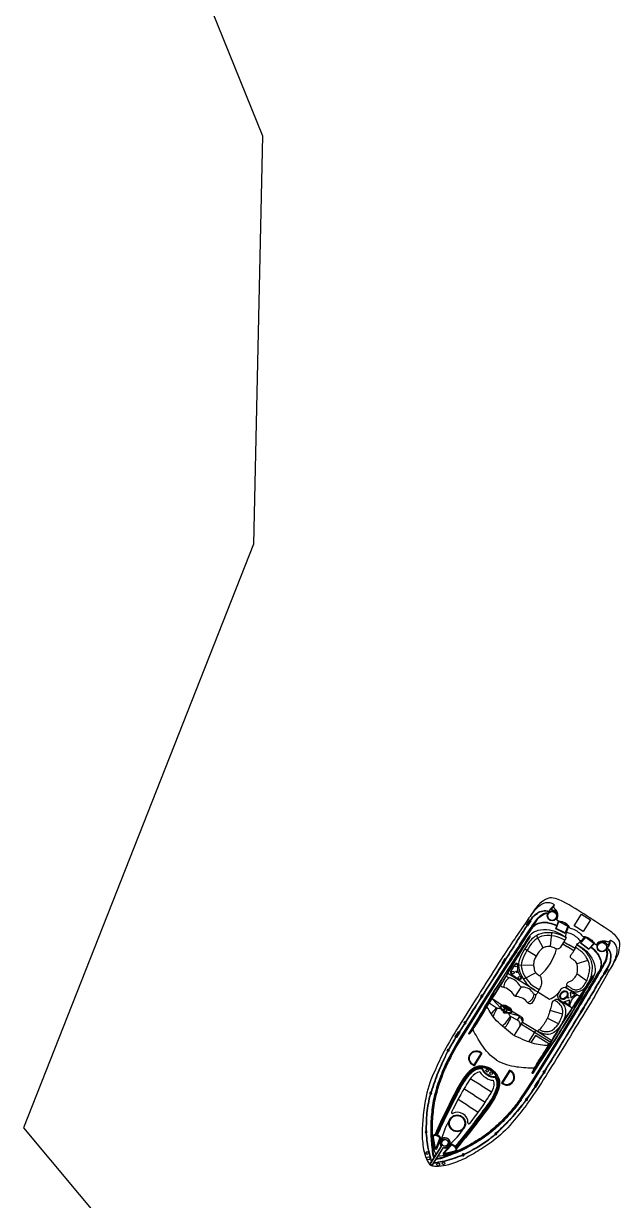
# Model space of a CAD drawing. Header units: metres. Extents: x 283839 to 285909, y 2019455 to 2022422.
# Drawn here: x 285368.6 to 285503.6, y 2020674.9 to 2020941.5 of the extents above; entities that cross this region are included whole.
import ezdxf

# ---------------------------------------------------------------- set-up
doc = ezdxf.new("R2010")
doc.units = ezdxf.units.M
doc.header["$MEASUREMENT"] = 0
doc.layers.add('village', color=3, linetype='Continuous')

msp = doc.modelspace()

# ---------------------------------------------------------------- linework, layer by layer
at = {"color": 32, "true_color": 0xcd6928}
for p, q in [((285488.48, 2020740.47), (285488.48, 2020740.55)), ((285486.36, 2020732.16), (285484.82, 2020734.93)), ((285488.02, 2020732.44), (285488.29, 2020735.54)), ((285490.76, 2020733.1), (285491.85, 2020732.42)), ((285491.03, 2020733.54), (285492.13, 2020732.86)), ((285493.31, 2020731.51), (285491.85, 2020732.42)), ((285493.56, 2020731.97), (285492.13, 2020732.86)), ((285500.57, 2020732.92), (285500.63, 2020732.96)), ((285484.75, 2020730.27), (285482.15, 2020731.88)), ((285484.17, 2020728.14), (285480.77, 2020728.25)), ((285496.48, 2020729.32), (285493.98, 2020728.52)), ((285484.42, 2020722.55), (285478.34, 2020726.35)), ((285484.7, 2020726.53), (285481.89, 2020725.06)), ((285496.19, 2020724.65), (285493.96, 2020726.23)), ((285481.32, 2020723.33), (285479.98, 2020721.19)), ((285477, 2020719.2), (285474.75, 2020720.6)), ((285476.72, 2020718.5), (285474.75, 2020720.6)), ((285477.73, 2020718.3), (285477.13, 2020719.06)), ((285477.85, 2020718.39), (285477.32, 2020719.07)), ((285478.76, 2020718.1), (285477.43, 2020718.93)), ((285478.06, 2020718.09), (285478.98, 2020717.89)), ((285478.09, 2020718.24), (285478.9, 2020718.07)), ((285481.06, 2020716.66), (285478.81, 2020717.3)), ((285481.06, 2020716.66), (285479.19, 2020717.83)), ((285480.5, 2020715.75), (285481.06, 2020716.66)), ((285489.8, 2020714.94), (285487.25, 2020716.2)), ((285490.72, 2020717.16), (285487.91, 2020717.96)), ((285484.38, 2020713.03), (285488.04, 2020710.75)), ((285484.66, 2020713.47), (285488.31, 2020711.19)), ((285470.78, 2020698.7), (285468.4, 2020700.19)), ((285472.23, 2020701.02), (285469.84, 2020702.51)), ((285472.23, 2020701.02), (285474.62, 2020699.52)), ((285469.34, 2020696.39), (285467.05, 2020697.82)), ((285470.78, 2020698.7), (285473.17, 2020697.21)), ((285469.34, 2020696.39), (285471.62, 2020694.96))]:
    msp.add_line(p, q, dxfattribs=at)
for points in [[(285496.23, 2020739.43, 0.01736), (285490.82, 2020742.63, 0.12634), (285487.86, 2020743.49, 0.172899), (285484.58, 2020741.03, 0.013884), (285482.66, 2020738.21, 0.008973), (285479.89, 2020734.21, 0.01509), (285476.81, 2020729.57, -0.002245), (285472.22, 2020722.32, 0.003342), (285467.15, 2020714.25, 0.016984), (285463.93, 2020708.74, 0.024546), (285461.85, 2020704.4, 0.067942), (285459.84, 2020698.56, 0.033948), (285459.19, 2020694.34, 0.022001), (285458.91, 2020690.38, 0.042872), (285459.26, 2020686.51, 0.059514), (285459.91, 2020684.35, 0.046364), (285460.42, 2020683.36, 0.104882), (285460.88, 2020682.87, 0.104882)], [(285480.31, 2020733.55, 0.002942), (285482.38, 2020736.76, -0.002013), (285483.71, 2020738.79, -0.130442), (285484.99, 2020740.03, -0.261246), (285487.62, 2020740.42, -0.209197)], [(285480.37, 2020733.51, 0.002941), (285482.44, 2020736.71, -0.002014), (285483.77, 2020738.75, -0.130992), (285485.03, 2020739.96, -0.261832), (285487.6, 2020740.35, -0.261832)], [(285488.91, 2020741.83, 0.164393), (285487.82, 2020742.34, 0.188684), (285485.95, 2020741.95, 0.10758), (285483.49, 2020739.48)], [(285496.23, 2020739.43, -0.01736), (285501.48, 2020735.98, -0.12634), (285503.54, 2020733.69, -0.172899), (285502.78, 2020729.66, -0.013884), (285501.09, 2020726.7, -0.008973), (285498.7, 2020722.46, -0.01509), (285495.88, 2020717.66, 0.002245), (285491.38, 2020710.35, -0.003342), (285486.35, 2020702.25, -0.016984), (285482.81, 2020696.95, -0.024546), (285479.82, 2020693.17, -0.067942), (285475.45, 2020688.8, -0.033948), (285471.94, 2020686.37, -0.022001), (285468.51, 2020684.39, -0.042872), (285464.87, 2020683, -0.059514), (285462.65, 2020682.64, -0.046364), (285461.53, 2020682.67, -0.104882), (285460.88, 2020682.87, -0.104882)], [(285465.26, 2020707.8), (285466.37, 2020709.77), (285467.72, 2020712.03), (285470, 2020715.64), (285473.11, 2020720.61), (285478.19, 2020728.53, 0.002601), (285480.99, 2020732.8, -0.004411), (285483.37, 2020736.44, -0.013009), (285485.12, 2020738.86, -0.113396), (285486.45, 2020739.91, -0.146005), (285487.47, 2020740.07, -1.595219)], [(285465.33, 2020707.76), (285466.44, 2020709.74), (285467.78, 2020711.99), (285470.07, 2020715.59), (285473.18, 2020720.57), (285478.25, 2020728.49, 0.002601), (285481.05, 2020732.76, -0.004411), (285483.43, 2020736.4, -0.013003), (285485.18, 2020738.82, -0.113337), (285486.48, 2020739.85, -0.144821), (285487.44, 2020740, -0.138987)], [(285465.4, 2020707.72), (285466.5, 2020709.7), (285467.85, 2020711.95), (285470.13, 2020715.55), (285473.24, 2020720.53), (285478.32, 2020728.45, 0.002601), (285481.12, 2020732.72, -0.00441), (285483.5, 2020736.35, -0.012997), (285485.24, 2020738.77, -0.113276), (285486.51, 2020739.78, -0.142458), (285487.42, 2020739.92, -0.142458)], [(285489.43, 2020737.15, 0.043334), (285487.71, 2020737.7, 0.18333), (285484.8, 2020737.42, 0.123985), (285483.28, 2020735.9, -0.015377), (285482.39, 2020734.67)], [(285489.46, 2020737.23, 0.043195), (285487.72, 2020737.78, 0.183415), (285484.77, 2020737.49, 0.094511), (285483.51, 2020736.37)], [(285465.53, 2020707.65), (285466.64, 2020709.62), (285467.98, 2020711.87), (285470.26, 2020715.47), (285473.37, 2020720.45), (285478.44, 2020728.36, 0.002601), (285481.25, 2020732.64, -0.00441), (285483.62, 2020736.27, -0.002867), (285484, 2020736.81, -0.002867)], [(285491.53, 2020734.44), (285490.24, 2020735.25, 0.202722), (285485.11, 2020736.05, 0.178768), (285483.05, 2020734.59, -0.010028), (285480.44, 2020730.59, 0.005356), (285476.21, 2020723.95, 0.016605), (285472.91, 2020718.49, -0.018921), (285469.48, 2020712.84, 0.925873), (285469.67, 2020712.67, 0.041202), (285470.39, 2020713.61, 0.024461), (285472.41, 2020716.82, -0.012888), (285476.31, 2020722.99, 0.019359), (285478.51, 2020726.66, -0.002375), (285481.04, 2020730.9, 0.006386), (285482.73, 2020733.56, 0.013656), (285483.39, 2020734.64, 0.862706), (285483.2, 2020734.79, -0.648089)], [(285480.31, 2020733.55, -0.006425), (285477.46, 2020729.13, -0.002217), (285472.87, 2020721.9, 0.003368), (285467.74, 2020713.78, 0.024633), (285464.62, 2020708.6, 0.015037), (285462.94, 2020704.97, 0.025439), (285462.1, 2020702.9, 0.013843), (285460.6, 2020698.5, 0.040266), (285459.89, 2020694.21, 0.016729), (285459.79, 2020690.15, 0.029739), (285460.35, 2020686.04, -0.01525), (285460.86, 2020684.16, 0.132389), (285461.01, 2020683.84, 0.028442), (285461.11, 2020683.73, 0.028442)], [(285480.37, 2020733.51, -0.006424), (285477.53, 2020729.09, -0.002217), (285472.94, 2020721.86, 0.003368), (285467.8, 2020713.74, 0.024633), (285464.69, 2020708.56, 0.015038), (285463.01, 2020704.94, 0.025461), (285462.17, 2020702.88, 0.013839), (285460.68, 2020698.48, 0.040238), (285459.96, 2020694.21, 0.016715), (285459.87, 2020690.15, 0.029693), (285460.42, 2020686.06, -0.015234), (285460.93, 2020684.17, 0.134036), (285461.07, 2020683.88, 0.024879), (285461.15, 2020683.8, 0.024879)], [(285483.25, 2020734.73, 0.016488), (285483.12, 2020734.54, -0.010023), (285480.5, 2020730.55, 0.005356), (285476.27, 2020723.9, 0.016607), (285472.98, 2020718.45, -0.018921), (285469.54, 2020712.8, -0.01143), (285469.54, 2020712.8, 0.913283), (285469.62, 2020712.73, 0.041174), (285470.33, 2020713.65, 0.024478), (285472.34, 2020716.86, -0.012889), (285476.25, 2020723.03, 0.019362), (285478.44, 2020726.7, -0.002377), (285480.98, 2020730.94, 0.006391), (285482.67, 2020733.6, 0.013664), (285483.32, 2020734.68, -0.000701), (285483.32, 2020734.68, 0.819976), (285483.25, 2020734.73, 0.819976)], [(285493.92, 2020732.95), (285495.1, 2020732.21, -0.202722), (285498.07, 2020727.95, -0.178768), (285497.65, 2020725.46, 0.010028), (285495.21, 2020721.36, -0.005356), (285491.09, 2020714.64, -0.016605), (285487.63, 2020709.29, 0.018921), (285484.06, 2020703.73, -0.925873), (285483.82, 2020703.83, -0.041202), (285484.35, 2020704.89, -0.024461), (285486.35, 2020708.11, 0.012888), (285490.19, 2020714.32, -0.019359), (285492.52, 2020717.9, 0.002375), (285495.23, 2020722.04, -0.006386), (285496.87, 2020724.72, -0.013656), (285497.55, 2020725.79, -0.862706), (285497.77, 2020725.68, 0.648089)], [(285491.53, 2020734.44), (285491.25, 2020733.89), (285490.27, 2020732.32, -0.448043), (285489.07, 2020732.03, 0.025561), (285488.19, 2020732.4, 0.15676), (285487.09, 2020732.42, 0.144288), (285486.32, 2020732.14, 0.079427), (285485.23, 2020731.03, 0.054179), (285484.38, 2020729.51, 0.127294), (285484.17, 2020728.11, -0.025195), (285484.33, 2020727.17, 0.112656), (285484.7, 2020726.52, 0.061652), (285485.41, 2020725.92, -0.222278), (285485.84, 2020725.28, -0.049109), (285485.95, 2020724.55, -0.09997), (285485.89, 2020723.76, -0.045992), (285485.41, 2020722.7), (285485.12, 2020722.16)], [(285497.17, 2020732.32, -0.043334), (285498.41, 2020731.01, -0.18333), (285499.44, 2020728.28, -0.123985), (285498.73, 2020726.25, 0.015377), (285498.02, 2020724.9)], [(285497.22, 2020732.37, -0.043195), (285498.47, 2020731.06, -0.183415), (285499.51, 2020728.27, -0.094511), (285499.06, 2020726.66)], [(285501.59, 2020733.91, -0.164393), (285502.53, 2020733.14, -0.188684), (285503.01, 2020731.3, -0.10758), (285501.86, 2020728)], [(285481.25, 2020697.82), (285482.54, 2020699.68), (285483.97, 2020701.87), (285486.21, 2020705.51), (285489.32, 2020710.48), (285494.21, 2020718.51, -0.002601), (285496.82, 2020722.91, 0.00441), (285499.05, 2020726.64, 0.012997), (285500.45, 2020729.26, 0.113276), (285500.8, 2020730.85, 0.142458), (285500.54, 2020731.72, 0.142458)], [(285481.31, 2020697.77), (285482.6, 2020699.64), (285484.04, 2020701.83), (285486.28, 2020705.47), (285489.38, 2020710.44), (285494.28, 2020718.47, -0.002601), (285496.89, 2020722.87, 0.004411), (285499.11, 2020726.6, 0.013003), (285500.52, 2020729.23, 0.113337), (285500.88, 2020730.85, 0.144821), (285500.59, 2020731.78, 0.138987)], [(285481.37, 2020697.73), (285482.67, 2020699.59), (285484.1, 2020701.79), (285486.34, 2020705.43), (285489.45, 2020710.4), (285494.34, 2020718.44, -0.002601), (285496.96, 2020722.83, 0.004411), (285499.18, 2020726.56, 0.013009), (285500.59, 2020729.2, 0.113396), (285500.95, 2020730.85, 0.146005), (285500.65, 2020731.84, 1.595219)], [(285497.86, 2020722.58, -0.002941), (285499.83, 2020725.84, 0.002014), (285501.08, 2020727.93, 0.130992), (285501.62, 2020729.6, 0.261832), (285500.84, 2020732.07, 0.261832)], [(285497.93, 2020722.54, -0.002942), (285499.9, 2020725.8, 0.002013), (285501.15, 2020727.89, 0.130442), (285501.7, 2020729.59, 0.261246), (285500.89, 2020732.13, 0.209197)], [(285481.12, 2020697.9), (285482.41, 2020699.76), (285483.84, 2020701.95), (285486.08, 2020705.59), (285489.19, 2020710.56), (285494.08, 2020718.59, -0.002601), (285496.69, 2020722.99, 0.00441), (285498.91, 2020726.71, 0.002867), (285499.23, 2020727.28, 0.002867)], [(285485.12, 2020722.16, -0.291269), (285484.64, 2020721.54, -0.299867), (285484.18, 2020721.75, 0.273478), (285481.7, 2020723.24, -0.28657), (285481.04, 2020723.62, 0.198759), (285478.62, 2020725.38, -0.45148), (285478.07, 2020725.88, -1.463971)], [(285497.7, 2020725.71, -0.016488), (285497.59, 2020725.5, 0.010023), (285495.14, 2020721.4, -0.005356), (285491.03, 2020714.68, -0.016607), (285487.57, 2020709.34, 0.018921), (285483.99, 2020703.77, 0.01143), (285483.99, 2020703.76, -0.913283), (285483.89, 2020703.81, -0.041174), (285484.42, 2020704.85, -0.024478), (285486.42, 2020708.06, 0.012889), (285490.25, 2020714.28, -0.019362), (285492.58, 2020717.86, 0.002377), (285495.29, 2020722, -0.006391), (285496.94, 2020724.68, -0.013664), (285497.62, 2020725.74, 0.000701), (285497.62, 2020725.74, -0.819976), (285497.7, 2020725.71, -0.819976)], [(285497.93, 2020722.54, 0.006425), (285495.2, 2020718.05, 0.002217), (285490.71, 2020710.75, -0.003368), (285485.67, 2020702.58, -0.024633), (285482.37, 2020697.51, -0.015037), (285479.85, 2020694.4, -0.025439), (285478.36, 2020692.74, -0.013843), (285475.06, 2020689.47, -0.040266), (285471.52, 2020686.94, -0.016729), (285467.91, 2020685.07, -0.029739), (285463.97, 2020683.77, 0.01525), (285462.06, 2020683.41, -0.132389), (285461.7, 2020683.41, -0.028442), (285461.56, 2020683.44, -0.028442)], [(285497.86, 2020722.58, 0.006424), (285495.14, 2020718.09, 0.002217), (285490.65, 2020710.79, -0.003368), (285485.6, 2020702.62, -0.024633), (285482.31, 2020697.55, -0.015038), (285479.79, 2020694.45, -0.025461), (285478.31, 2020692.79, -0.013839), (285475.01, 2020689.53, -0.040238), (285471.48, 2020687.01, -0.016715), (285467.88, 2020685.14, -0.029693), (285463.96, 2020683.85, 0.015234), (285462.04, 2020683.48, -0.134036), (285461.72, 2020683.48, -0.024879), (285461.6, 2020683.51, -0.024879)], [(285484.65, 2020721.54, -0.164009), (285483.66, 2020719.55, -0.407559), (285482.89, 2020719.67, 0.20466), (285480.37, 2020721.1, -0.28657), (285479.71, 2020721.48, 0.198759), (285477.28, 2020723.24, -0.45148), (285476.74, 2020723.74, -1.463971)], [(285485.12, 2020722.16), (285487.76, 2020720.51, 0.158322), (285490.43, 2020722.79, -0.417676), (285491.55, 2020723.12), (285494.66, 2020721.18)], [(285492.91, 2020718.49), (285490.14, 2020720.22, -0.406088), (285490.02, 2020722.21)], [(285479.41, 2020712.52, -0.033687), (285475.78, 2020715.63, -0.051879), (285473.61, 2020718.8, -1.92312)], [(285479.81, 2020712.34), (285480.99, 2020714.22, 0.462925), (285480.5, 2020715.75), (285478.92, 2020716.61)], [(285480.99, 2020714.22), (285481.5, 2020715.03, 0.545737), (285480.87, 2020716.35, 0.282905)], [(285481.5, 2020715.03), (285481.68, 2020715.33, 0.516839), (285481.06, 2020716.66, 0.282905)], [(285475.77, 2020706.69, -0.096403), (285472.45, 2020710.18, -0.040538), (285470.45, 2020713.69, -1.92312)], [(285479.41, 2020712.52, 0.033687), (285483.81, 2020710.62, 0.051879), (285487.6, 2020710.06, 1.92312)], [(285472.47, 2020708.32), (285470.69, 2020705.46, -0.483063), (285469.76, 2020707.99, -0.50024), (285472.47, 2020708.32, -0.418424)], [(285465.26, 2020707.8, 0.031596), (285463.71, 2020704.62, 0.004928), (285462.85, 2020702.43, 0.02844), (285461.68, 2020698.5, 0.042875), (285461.06, 2020694.43, 0.035347), (285460.88, 2020690.32, 0.024093), (285461.17, 2020686.5, 0.079837), (285461.59, 2020684.5)], [(285465.33, 2020707.76, 0.031592), (285463.78, 2020704.59, 0.004926), (285462.92, 2020702.4, 0.028436), (285461.75, 2020698.49, 0.042895), (285461.13, 2020694.42, 0.035363), (285460.95, 2020690.32, 0.024111), (285461.25, 2020686.51, 0.077658), (285461.64, 2020684.58, 0.077658)], [(285465.4, 2020707.72, 0.031588), (285463.85, 2020704.57, 0.004924), (285462.99, 2020702.38, 0.028433), (285461.83, 2020698.47, 0.042917), (285461.21, 2020694.41, 0.035379), (285461.03, 2020690.32, 0.02413), (285461.32, 2020686.52, 0.075408), (285461.69, 2020684.66, 0.075408)], [(285465.53, 2020707.64, 0.031581), (285463.99, 2020704.51, 0.00492), (285463.14, 2020702.32, 0.028426), (285461.98, 2020698.43, 0.042959), (285461.36, 2020694.4, 0.035411), (285461.19, 2020690.32, 0.028829), (285461.43, 2020687.13, 0.092336), (285462.07, 2020685.27, 0.080328)], [(285475.77, 2020706.69, 0.096403), (285480.36, 2020705.23, 0.040538), (285484.4, 2020704.97, 1.92312)], [(285478.68, 2020704.44), (285476.89, 2020701.58, 0.483063), (285479.57, 2020701.85, 0.50024), (285478.68, 2020704.44, 0.418424)], [(285481.37, 2020697.73, -0.031596), (285479.2, 2020694.94, -0.004928), (285477.61, 2020693.21, -0.02844), (285474.59, 2020690.43, -0.042875), (285471.2, 2020688.09, -0.035347), (285467.58, 2020686.13, -0.024093), (285464.03, 2020684.72, -0.079837), (285462.04, 2020684.21)], [(285481.31, 2020697.77, -0.031592), (285479.15, 2020694.99, -0.004926), (285477.55, 2020693.26, -0.028436), (285474.55, 2020690.49, -0.042895), (285471.16, 2020688.16, -0.035363), (285467.55, 2020686.2, -0.024111), (285464, 2020684.79, -0.077658), (285462.1, 2020684.3, -0.077658)], [(285481.25, 2020697.82, -0.031588), (285479.09, 2020695.04, -0.004924), (285477.5, 2020693.32, -0.028433), (285474.5, 2020690.55, -0.042917), (285471.12, 2020688.22, -0.035379), (285467.52, 2020686.27, -0.02413), (285463.97, 2020684.86, -0.075408), (285462.15, 2020684.38, -0.075408)], [(285481.12, 2020697.9, -0.031581), (285478.98, 2020695.14, -0.00492), (285477.39, 2020693.42, -0.028426), (285474.4, 2020690.67, -0.042959), (285471.04, 2020688.35, -0.035411), (285467.46, 2020686.41, -0.028829), (285464.48, 2020685.22, -0.092336), (285462.53, 2020684.99, -0.080328)], [(285462.23, 2020689.82), (285462.78, 2020689.54, -0.382221), (285463.07, 2020688.93), (285462.22, 2020686.7, -0.786544), (285461.8, 2020686.65), (285461.29, 2020689.18, -0.616464), (285462.23, 2020689.82, -3.844907)], [(285466.55, 2020687.13), (285466.05, 2020687.49, 0.382221), (285465.38, 2020687.49), (285463.74, 2020685.75, 0.786544), (285463.89, 2020685.34), (285466.38, 2020686, 0.616464), (285466.55, 2020687.13, 3.844907)]]:
    msp.add_lwpolyline(points, format="xyb", dxfattribs=at)
for points in [[(285482.66, 2020737.2), (285482.54, 2020737.27), (285483.29, 2020738.47), (285483.44, 2020738.38)], [(285483.5, 2020738.34), (285483.55, 2020738.31), (285482.8, 2020737.11), (285482.73, 2020737.15)], [(285477.11, 2020728.56), (285477.02, 2020728.62), (285477.76, 2020729.8), (285477.86, 2020729.74)], [(285477.93, 2020729.7), (285477.99, 2020729.66), (285477.25, 2020728.47), (285477.17, 2020728.52)], [(285500.83, 2020727.51), (285500.79, 2020727.54), (285500.04, 2020726.34), (285500.11, 2020726.29)], [(285500.17, 2020726.25), (285500.29, 2020726.18), (285501.04, 2020727.38), (285500.89, 2020727.47)], [(285475.92, 2020718.45), (285474.12, 2020719.61)], [(285495.51, 2020718.71), (285495.44, 2020718.75), (285494.7, 2020717.57), (285494.78, 2020717.52)], [(285494.85, 2020717.48), (285494.93, 2020717.42), (285495.67, 2020718.61), (285495.57, 2020718.67)], [(285481.41, 2020714.89), (285484.38, 2020713.03)], [(285481.68, 2020715.33), (285484.66, 2020713.47), (285483.05, 2020710.9)], [(285466.54, 2020711.93), (285466.43, 2020712), (285467.2, 2020713.24), (285467.33, 2020713.16)], [(285467.39, 2020713.12), (285467.48, 2020713.07), (285466.7, 2020711.83), (285466.61, 2020711.88)], [(285487.4, 2020710.07), (285487.62, 2020710.41), (285484.58, 2020712.31), (285483.57, 2020710.7)], [(285485.22, 2020701.98), (285485.14, 2020702.03), (285484.36, 2020700.79), (285484.46, 2020700.73)], [(285484.52, 2020700.69), (285484.64, 2020700.62), (285485.41, 2020701.86), (285485.29, 2020701.94)], [(285460.78, 2020683.2), (285463.28, 2020687.21)], [(285463.26, 2020687.18), (285460.78, 2020683.2)], [(285461.23, 2020682.92), (285463.74, 2020686.92)], [(285463.72, 2020686.89), (285461.23, 2020682.92)]]:
    msp.add_lwpolyline(points, dxfattribs=at)
for points in [[(285492, 2020737.12), (285491.34, 2020735.44), (285489.19, 2020736.49), (285489.8, 2020738.21)], [(285491.9, 2020737.08), (285491.3, 2020735.55), (285489.29, 2020736.53), (285489.85, 2020738.1)], [(285497.07, 2020738.5), (285495.43, 2020735.87), (285493.38, 2020737.15), (285495.02, 2020739.78)], [(285496.01, 2020734.61), (285494.79, 2020733.29), (285496.67, 2020731.82), (285497.95, 2020733.12)], [(285496.02, 2020734.51), (285494.9, 2020733.3), (285496.66, 2020731.92), (285497.83, 2020733.11)], [(285492.58, 2020720.85), (285493.58, 2020721.55), (285492.47, 2020722.06)], [(285492.27, 2020720.34), (285492.07, 2020719.14), (285491.13, 2020719.91)]]:
    msp.add_lwpolyline(points, close=True, dxfattribs=at)
for points in [[(285480.82, 2020724.99, 0.917705), (285481.24, 2020725.67, -0.209704), (285480.61, 2020728.21, 0.850912), (285479.98, 2020728.47), (285479.01, 2020726.91, 0.435659), (285479.15, 2020726.18)], [(285472.28, 2020708.3), (285470.62, 2020705.65, -0.460147), (285469.89, 2020707.91, -0.47706)], [(285478.75, 2020704.25), (285477.09, 2020701.6, 0.460147), (285479.44, 2020701.94, 0.47706)], [(285462.14, 2020689.66), (285462.7, 2020689.36, -0.383069), (285462.89, 2020688.99), (285462.03, 2020686.73, -0.853636), (285461.98, 2020686.71), (285461.48, 2020689.21, -0.613527)], [(285466.44, 2020686.97), (285465.93, 2020687.34, 0.383069), (285465.51, 2020687.35), (285463.86, 2020685.59, 0.853636), (285463.86, 2020685.54), (285466.33, 2020686.19, 0.613527)]]:
    msp.add_lwpolyline(points, format="xyb", close=True, dxfattribs=at)
for centre, radius in [((285488.37, 2020739.39), 1.09), ((285488.37, 2020739.39), 1.01), ((285499.64, 2020732.34), 1.09), ((285499.64, 2020732.34), 1.01), ((285479.45, 2020726.57), 0.304), ((285480.2, 2020728.15), 0.304), ((285480.36, 2020726.73), 0.197), ((285480.96, 2020725.37), 0.304), ((285491.96, 2020720.88), 0.163), ((285473.68, 2020704.33), 0.305), ((285474.57, 2020703.77), 0.305), ((285466.85, 2020692.4), 1.9), ((285466.85, 2020692.4), 1.9), ((285466.85, 2020692.4), 1.74), ((285466.85, 2020692.4), 1.74), ((285464.02, 2020688.02), 0.771), ((285464.14, 2020687.94), 0.771), ((285460.04, 2020685.68), 0.313), ((285460.33, 2020684.47), 0.349), ((285462.57, 2020683.07), 0.349), ((285463.78, 2020683.34), 0.313)]:
    msp.add_circle(centre, radius, dxfattribs=at)
for centre, radius, start, end in [((285490.76, 2020738.84), 3.52, 121.6683, 162.0039), ((285491.3, 2020739.24), 3.52, 132.6417, 155.8742), ((285488.37, 2020739.39), 1.32, 317.3254, 102.227), ((285488.37, 2020739.39), 1.17, 317.3254, 84.2753), ((285499.64, 2020732.34), 1.32, 13.7722, 158.6738), ((285499.64, 2020732.34), 1.17, 31.7239, 158.6738), ((285498.09, 2020734.25), 3.52, 313.9953, 354.3309), ((285498.23, 2020734.91), 3.52, 320.125, 343.3575), ((285478.5, 2020734.53), 11.17, 308.8991, 346.3717), ((285479.66, 2020723.31), 2.24, 114.6241, 182.7715), ((285482.03, 2020721.83), 2.24, 291.1996, 355.4038), ((285495.45, 2020718.7), 3.12, 115.4682, 177.3556), ((285472.45, 2020721.19), 0.237, 64.0949, 230.5974), ((285472.45, 2020721.19), 0.237, 249.2216, 45.4707), ((285475.81, 2020714.91), 3.55, 73.4338, 88.1896), ((285475.81, 2020714.91), 3.55, 62.9021, 69.2414), ((285477.58, 2020717.69), 0.347, 158.8019, 317.1475), ((285478.34, 2020717.23), 1.24, 151.6149, 151.8842), ((285478.34, 2020717.23), 1.24, 116.4042, 144.0443), ((285477.93, 2020718.26), 0.166, 327.9996, 147.9996), ((285476.83, 2020718.18), 1.24, 324.115, 324.3844), ((285476.83, 2020718.18), 1.24, 333.6021, 359.595), ((285475.81, 2020714.91), 3.55, 47.9487, 52.1886), ((285475.81, 2020714.91), 3.55, 28.6246, 41.9756), ((285468.63, 2020715.17), 0.237, 62.8704, 232.9695), ((285468.63, 2020715.17), 0.237, 251.6297, 44.2102), ((285464.83, 2020708.93), 0.237, 66.2735, 236.68), ((285464.83, 2020708.93), 0.237, 255.3389, 47.6146), ((285474.6, 2020705.35), 2.89, 207.1237, 243.7261), ((285474.63, 2020705.47), 2.3, 198.9614, 246.7111), ((285474.63, 2020705.47), 2.15, 195.504, 246.7111), ((285475.18, 2020705.13), 2.3, 229.2881, 277.0378), ((285475.18, 2020705.13), 2.15, 229.2881, 280.4952), ((285486.52, 2020703.98), 0.237, 71.789, 224.3695), ((285486.52, 2020703.98), 0.237, 243.0297, 53.1288), ((285475.09, 2020705.05), 2.89, 232.2731, 268.8755), ((285460.86, 2020699.23), 0.237, 78.2881, 246.3838), ((285460.86, 2020699.23), 0.237, 265.0188, 59.653), ((285482.58, 2020697.83), 0.237, 68.3846, 220.6603), ((285482.58, 2020697.83), 0.237, 239.3192, 49.7258), ((285465.74, 2020694.83), 0.202, 152.3373, 298.805), ((285466.91, 2020692.64), 2.28, 56.2593, 118.0604), ((285482.61, 2020683.22), 20.14, 149.6014, 164.6722), ((285467.03, 2020692.57), 2.28, 357.9388, 59.74), ((285469.51, 2020692.48), 0.202, 177.1942, 323.662), ((285459.84, 2020690.5), 0.237, 102.6271, 257.7692), ((285459.84, 2020690.5), 0.237, 276.4069, 83.9894), ((285451.68, 2020702.55), 20.14, 311.327, 326.3978), ((285475.61, 2020690.02), 0.237, 56.3462, 210.9804), ((285475.61, 2020690.02), 0.237, 229.6155, 37.7111), ((285464.02, 2020688.02), 1.13, 255.6661, 228.1156), ((285464.14, 2020687.94), 1.13, 247.8836, 220.3331), ((285468.21, 2020685.27), 0.237, 32.0098, 199.5923), ((285468.21, 2020685.27), 0.237, 218.23, 13.3721), ((285461.2, 2020683.37), 0.456, 201.907, 274.0922), ((285461.2, 2020683.37), 0.456, 201.907, 274.0922)]:
    msp.add_arc(centre, radius, start, end, dxfattribs=at)
for centre, major_axis, ratio in [((285491.04, 2020721.44), (-0.616, -0.894), 0.758117), ((285477.93, 2020718.26), (-1.2, 0.75), 0.533092)]:
    msp.add_ellipse(centre, major_axis=major_axis, ratio=ratio, dxfattribs=at)
for start_param, end_param in [(4.712389, 5.232342), (0.830012, 1.576846)]:
    msp.add_ellipse((285477.41, 2020717.52), major_axis=(-2.2, -3.51), ratio=0.425319, start_param=start_param, end_param=end_param, dxfattribs=at)
for points in [[(285489.67, 2020739.61), (285489.58, 2020740.1), (285489.13, 2020740.83), (285488.82, 2020741.18), (285488.79, 2020741.56), (285488.91, 2020741.83)], [(285494.02, 2020735.9), (285493.46, 2020736.21), (285493.05, 2020736.36), (285492.51, 2020736.54), (285492.21, 2020736.93), (285491.47, 2020737.65), (285490.48, 2020738.08), (285489.89, 2020738.18), (285489.56, 2020738.32), (285489.17, 2020738.65)], [(285491.53, 2020734.44), (285489.94, 2020735.18), (285487.94, 2020735.57), (285486.25, 2020735.46), (285484.45, 2020734.7), (285483.24, 2020733.56), (285482.03, 2020731.67), (285480.97, 2020729.55), (285480.81, 2020727.66), (285481.53, 2020725.69), (285482.51, 2020724.18), (285483.91, 2020722.88), (285485.12, 2020722.16)], [(285491.53, 2020734.44), (285491.5, 2020735.07), (285491.68, 2020735.78), (285492.16, 2020737.01)], [(285494.02, 2020735.9), (285494.55, 2020735.53), (285494.86, 2020735.23), (285495.26, 2020734.82), (285495.75, 2020734.73), (285496.71, 2020734.37), (285497.54, 2020733.67), (285497.88, 2020733.18), (285498.16, 2020732.95), (285498.63, 2020732.74)], [(285491.77, 2020723.57), (285491.68, 2020723.95), (285492.02, 2020724.38), (285492.65, 2020724.67), (285493.24, 2020725.12), (285493.86, 2020726.01), (285494.11, 2020726.75), (285494.1, 2020727.79), (285493.97, 2020728.56), (285493.38, 2020729.3), (285492.85, 2020729.66), (285492.51, 2020729.94), (285492.54, 2020730.3), (285492.91, 2020730.94), (285493.63, 2020732.16), (285493.97, 2020732.79), (285494.66, 2020732.42), (285495.8, 2020731.45), (285496.49, 2020730.52), (285497.11, 2020729.36), (285497.4, 2020728.01), (285497.36, 2020726.79), (285497.13, 2020725.66), (285496.74, 2020724.59), (285496.12, 2020723.56), (285495.3, 2020722.66), (285494.69, 2020722.33), (285494.02, 2020722.15), (285493.01, 2020722.25), (285492.48, 2020722.54), (285491.85, 2020722.94), (285491.56, 2020723.26), (285491.77, 2020723.57), (285492.1, 2020723.42), (285492.78, 2020722.97), (285493.43, 2020722.7), (285494.17, 2020722.7), (285494.79, 2020722.9), (285495.37, 2020723.42), (285496.16, 2020724.59), (285496.57, 2020725.71), (285496.8, 2020726.79), (285496.87, 2020727.73), (285496.78, 2020728.41), (285496.53, 2020729.22), (285496.05, 2020730.11), (285495.59, 2020730.7), (285494.98, 2020731.3), (285494.43, 2020731.74), (285494.03, 2020732.03), (285493.73, 2020732.27), (285493.75, 2020732.5)], [(285493.92, 2020732.95), (285494.38, 2020733.26), (285494.94, 2020733.74), (285495.84, 2020734.71)], [(285499.27, 2020733.61), (285499.75, 2020733.74), (285500.6, 2020733.66), (285501.05, 2020733.53), (285501.4, 2020733.68), (285501.59, 2020733.91)], [(285486, 2020713.38), (285485.74, 2020713.52), (285485.38, 2020713.65), (285485.21, 2020713.34), (285485.69, 2020712.95), (285486.84, 2020712.57), (285488.31, 2020712.74), (285489.59, 2020713.7), (285490.51, 2020714.85), (285491.23, 2020716.46), (285491.4, 2020718.16), (285491.01, 2020719.2), (285489.98, 2020720.2), (285489.42, 2020720.5), (285489.12, 2020720.5), (285489.07, 2020720.18), (285489.34, 2020719.97), (285490.22, 2020719.26), (285490.65, 2020718.52), (285490.77, 2020717.62), (285490.63, 2020716.75), (285490.22, 2020715.73), (285489.71, 2020714.82), (285489.07, 2020714.09), (285488.29, 2020713.45), (285487.33, 2020713.2), (285486.32, 2020713.26), (285486, 2020713.38)], [(285489.05, 2020720.32), (285488.68, 2020720.18), (285488.38, 2020719.88), (285488.22, 2020719.14), (285488.09, 2020718.55), (285487.8, 2020717.63), (285487.29, 2020716.27), (285486.94, 2020715.59), (285486.54, 2020714.91), (285486.18, 2020714.41), (285485.8, 2020713.99), (285485.57, 2020713.62)]]:
    msp.add_spline(points, degree=3, dxfattribs=at)
for points, knots in [([(285491.25, 2020733.89), (285489.69, 2020734.71), (285488.11, 2020735.15), (285485.05, 2020734.65), (285483.86, 2020733.55), (285482.11, 2020730.62), (285481.17, 2020729.1), (285481.7, 2020726.17), (285482.71, 2020724.61), (285484.39, 2020723.27), (285484.88, 2020722.99), (285485.41, 2020722.7)], [0, 0, 0, 0, 0.0684102, 0.0684102, 0.1368204, 0.1368204, 0.2052306, 0.2052306, 0.2736407, 0.2736407, 0.2974604, 0.2974604, 0.2974604, 0.2974604]), ([(285493.41, 2020734.92), (285493.23, 2020735.04), (285492.92, 2020735.22), (285492.41, 2020735.41), (285491.93, 2020735.47), (285491.75, 2020735.72), (285491.69, 2020735.82)], [0, 0, 0, 0, 0.00840925, 0.01405459, 0.02148076, 0.02583256, 0.02583256, 0.02583256, 0.02583256]), ([(285493.41, 2020734.92), (285493.6, 2020734.81), (285493.9, 2020734.61), (285494.29, 2020734.23), (285494.56, 2020733.82), (285494.86, 2020733.78), (285494.97, 2020733.77)], [0, 0, 0, 0, 0.00840925, 0.01405459, 0.02148076, 0.02583256, 0.02583256, 0.02583256, 0.02583256]), ([(285490.51, 2020720.67), (285490.81, 2020720.46), (285491.42, 2020720.7), (285491.93, 2020721.7), (285491.75, 2020722.22), (285490.98, 2020722.35), (285490.4, 2020721.88), (285490.23, 2020721.06), (285490.33, 2020720.79), (285490.51, 2020720.67)], [0, 0, 0, 0, 1.743273, 1.743273, 3.486547, 3.486547, 5.22982, 5.22982, 6.283185, 6.283185, 6.283185, 6.283185]), ([(285476.87, 2020718.92), (285476.78, 2020718.79), (285476.83, 2020718.5), (285477.59, 2020717.61), (285478.71, 2020717.32), (285479.19, 2020717.76), (285478.74, 2020718.56), (285477.45, 2020719.15), (285476.97, 2020719.1), (285476.87, 2020718.92)], [0, 0, 0, 0, 1.031451, 1.031451, 2.992455, 2.992455, 4.95346, 4.95346, 6.283185, 6.283185, 6.283185, 6.283185]), ([(285474.55, 2020704.74), (285473.38, 2020705.34), (285471.96, 2020705.67), (285469.6, 2020704.37), (285468.73, 2020703.27), (285466.54, 2020699.99), (285465.56, 2020697.64), (285463.48, 2020693.55), (285462.67, 2020691.76), (285461.84, 2020689.9)], [0, 0, 0, 0, 0.0462196, 0.0462196, 0.0924392, 0.0924392, 0.1947325, 0.1947325, 0.2709084, 0.2709084, 0.2709084, 0.2709084]), ([(285474.52, 2020704.67), (285473.31, 2020705.29), (285471.86, 2020705.58), (285469.49, 2020704.17), (285468.64, 2020703.02), (285466.49, 2020699.7), (285465.48, 2020697.35), (285463.47, 2020693.35), (285462.71, 2020691.67), (285461.93, 2020689.9)], [0, 0, 0, 0, 0.0480884, 0.0480884, 0.0961768, 0.0961768, 0.1985377, 0.1985377, 0.2704106, 0.2704106, 0.2704106, 0.2704106]), ([(285474.41, 2020704.47), (285473.18, 2020705.1), (285471.77, 2020705.32), (285469.44, 2020703.79), (285468.61, 2020702.59), (285466.48, 2020699.18), (285465.43, 2020696.78), (285463.52, 2020692.89), (285462.83, 2020691.37), (285462.16, 2020689.86)], [0, 0, 0, 0, 0.0508337, 0.0508337, 0.1016674, 0.1016674, 0.2060328, 0.2060328, 0.2709084, 0.2709084, 0.2709084, 0.2709084]), ([(285472.56, 2020704.9), (285472.27, 2020704.93), (285471.03, 2020704.93), (285468.53, 2020702.77), (285466.58, 2020698.65), (285464.17, 2020694.19), (285462.79, 2020691.1), (285462.23, 2020689.83)], [0.0234044, 0.0234044, 0.0234044, 0.0234044, 0.0350942, 0.0739111, 0.138251, 0.2165713, 0.2709084, 0.2709084, 0.2709084, 0.2709084]), ([(285472.45, 2020704.73), (285471.92, 2020704.77), (285471.4, 2020704.7), (285469.9, 2020703.88), (285469.04, 2020702.81), (285467.74, 2020700.78), (285467.23, 2020699.7), (285465.59, 2020696.47), (285464.44, 2020694.32), (285463.07, 2020691.33), (285462.72, 2020690.55), (285462.37, 2020689.76)], [0.0248254, 0.0248254, 0.0248254, 0.0248254, 0.0474598, 0.0474598, 0.0949196, 0.0949196, 0.1423794, 0.1423794, 0.237299, 0.237299, 0.2709084, 0.2709084, 0.2709084, 0.2709084]), ([(285472.02, 2020704.03), (285470.42, 2020704), (285469.38, 2020701.75), (285468.05, 2020699.68), (285466.53, 2020696.82), (285465.56, 2020694.92)], [0.0313661, 0.0313661, 0.0313661, 0.0313661, 0.1084744, 0.1084744, 0.1920729, 0.1920729, 0.1920729, 0.1920729]), ([(285475.46, 2020702.85), (285475.74, 2020702.38), (285475.9, 2020701.89), (285475.82, 2020700.18), (285475.23, 2020698.94), (285473.98, 2020696.88), (285473.23, 2020695.95), (285471.05, 2020693.06), (285469.62, 2020691.08), (285467.54, 2020688.54), (285466.99, 2020687.88), (285466.44, 2020687.22)], [0.0248254, 0.0248254, 0.0248254, 0.0248254, 0.0474598, 0.0474598, 0.0949196, 0.0949196, 0.1423794, 0.1423794, 0.237299, 0.237299, 0.2709084, 0.2709084, 0.2709084, 0.2709084]), ([(285475.57, 2020703.02), (285475.73, 2020702.77), (285476.27, 2020701.66), (285475.43, 2020698.46), (285472.58, 2020694.91), (285469.63, 2020690.78), (285467.45, 2020688.19), (285466.55, 2020687.12)], [0.0234044, 0.0234044, 0.0234044, 0.0234044, 0.0350942, 0.0739111, 0.138251, 0.2165713, 0.2709084, 0.2709084, 0.2709084, 0.2709084]), ([(285474.37, 2020704.49), (285475.48, 2020703.66), (285476.29, 2020702.49), (285475.94, 2020699.73), (285475.23, 2020698.45), (285473.09, 2020695.05), (285471.39, 2020693.05), (285468.74, 2020689.63), (285467.68, 2020688.34), (285466.61, 2020687.07)], [0, 0, 0, 0, 0.0508337, 0.0508337, 0.1016674, 0.1016674, 0.2060328, 0.2060328, 0.2709084, 0.2709084, 0.2709084, 0.2709084]), ([(285474.51, 2020704.68), (285475.59, 2020703.87), (285476.49, 2020702.69), (285476.26, 2020699.94), (285475.6, 2020698.67), (285473.56, 2020695.28), (285471.88, 2020693.35), (285469.17, 2020689.79), (285467.99, 2020688.36), (285466.75, 2020686.89)], [0, 0, 0, 0, 0.0480884, 0.0480884, 0.0961768, 0.0961768, 0.1985377, 0.1985377, 0.2704106, 0.2704106, 0.2704106, 0.2704106]), ([(285474.55, 2020704.74), (285475.61, 2020703.95), (285476.53, 2020702.82), (285476.39, 2020700.12), (285475.79, 2020698.86), (285473.79, 2020695.46), (285472.11, 2020693.54), (285469.35, 2020689.88), (285468.1, 2020688.37), (285466.79, 2020686.81)], [0, 0, 0, 0, 0.0462196, 0.0462196, 0.0924392, 0.0924392, 0.1947325, 0.1947325, 0.2709084, 0.2709084, 0.2709084, 0.2709084]), ([(285475.03, 2020702.15), (285475.7, 2020700.7), (285474.14, 2020698.77), (285472.85, 2020696.67), (285470.96, 2020694.06), (285469.67, 2020692.35)], [0.0313661, 0.0313661, 0.0313661, 0.0313661, 0.1084744, 0.1084744, 0.1920729, 0.1920729, 0.1920729, 0.1920729])]:
    msp.add_open_spline(points, degree=3, knots=knots, dxfattribs=at)
for points in [[(285474.65, 2020717.11), (285474.96, 2020717.61), (285475.33, 2020718.1), (285475.8, 2020718.56)], [(285477.59, 2020713.97), (285478.17, 2020714.65), (285478.71, 2020715.51), (285479.05, 2020716.53)]]:
    msp.add_open_spline(points, degree=3, dxfattribs=at)
at = {"layer": 'village', "color": 3}
for p, q in [((285402.15, 2020966.97), (285422.75, 2020916.12)), ((285422.75, 2020916.12), (285420.69, 2020823.61)), ((285420.69, 2020823.61), (285368.64, 2020691.41)), ((285368.64, 2020691.41), (285418.52, 2020631.75))]:
    msp.add_line(p, q, dxfattribs=at)

doc.saveas('drawing.dxf')
